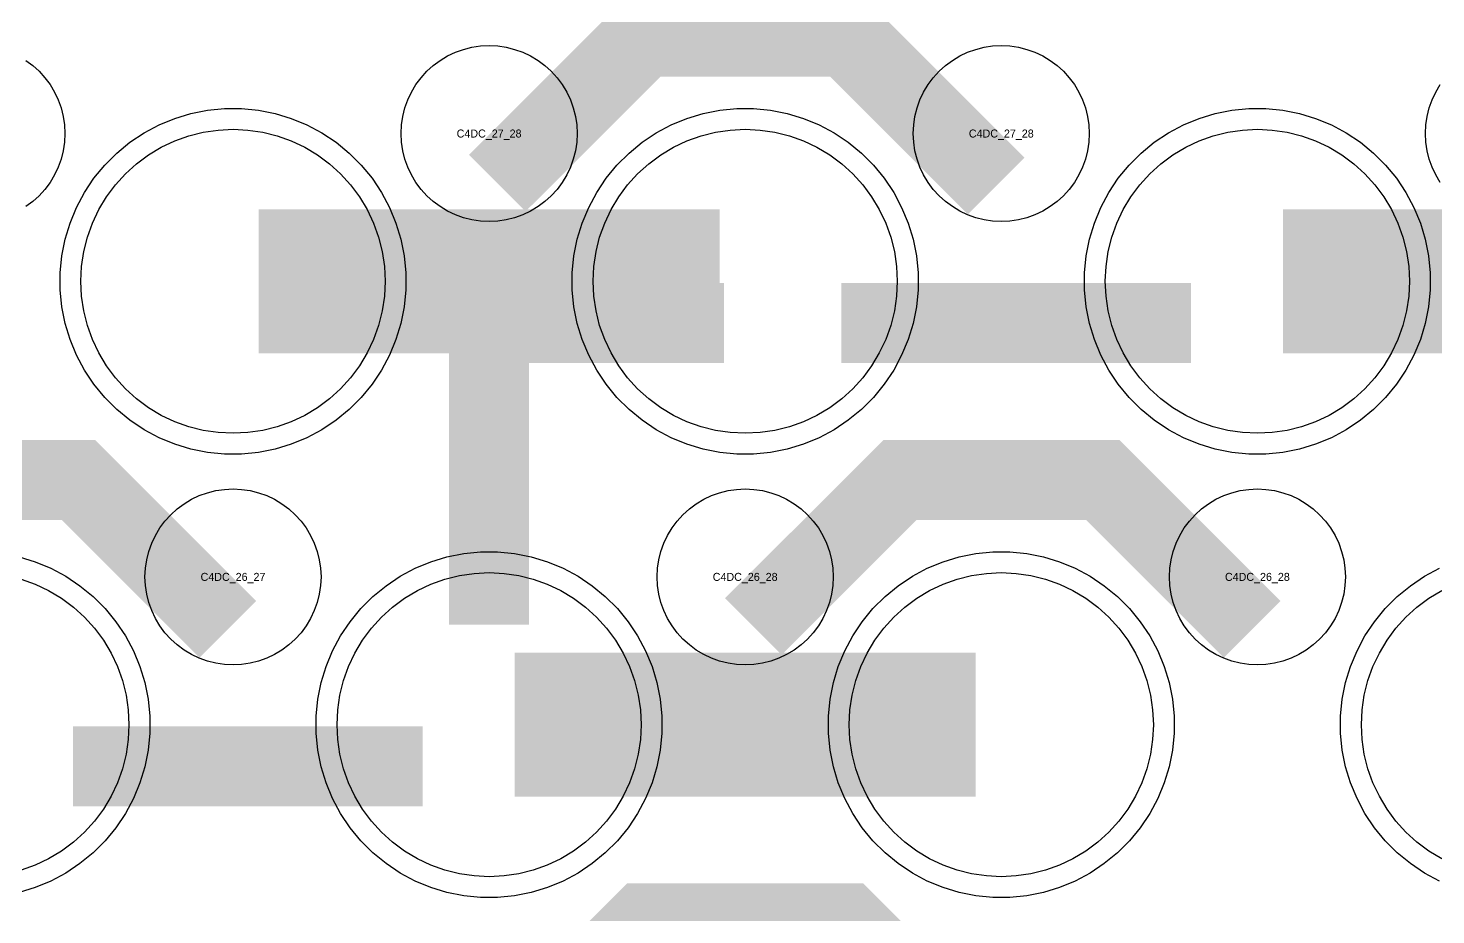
# Model space of a CAD drawing. Extents: x -11880 to 11880, y -14992 to 14992.
# Drawn here: x -3184 to -2744.2, y -11296.3 to -11019.2 of the extents above; entities that cross this region are included whole.
import ezdxf
from ezdxf.enums import TextEntityAlignment as Align

# ---------------------------------------------------------------- set-up
doc = ezdxf.new("R2010")
doc.units = 0
doc.header["$MEASUREMENT"] = 0
for name, color, linetype in [('GDS_775_DT_237', 138, 'CONTINUOUS'), ('RDL1_FS', 34, 'CONTINUOUS'), ('RDL_BS', 160, 'CONTINUOUS')]:
    doc.layers.add(name, color=color, linetype=linetype)

msp = doc.modelspace()

# ---------------------------------------------------------------- linework, layer by layer
at = {"layer": 'RDL1_FS'}
for points in [[(-3120, -11145.844), (-3124.657, -11145.615), (-3129.268, -11144.931), (-3133.791, -11143.799), (-3138.181, -11142.227), (-3142.395, -11140.235), (-3146.395, -11137.837), (-3150.14, -11135.059), (-3153.594, -11131.929), (-3156.724, -11128.475), (-3159.502, -11124.73), (-3161.9, -11120.73), (-3163.892, -11116.516), (-3165.464, -11112.126), (-3166.596, -11107.603), (-3167.28, -11102.992), (-3167.509, -11098.335), (-3167.28, -11093.678), (-3166.596, -11089.067), (-3165.464, -11084.544), (-3163.892, -11080.154), (-3161.9, -11075.94), (-3159.502, -11071.94), (-3156.724, -11068.195), (-3153.594, -11064.741), (-3150.14, -11061.611), (-3146.395, -11058.833), (-3142.395, -11056.435), (-3138.181, -11054.443), (-3133.791, -11052.871), (-3129.268, -11051.739), (-3124.657, -11051.055), (-3120, -11050.826), (-3115.343, -11051.055), (-3110.732, -11051.739), (-3106.209, -11052.871), (-3101.819, -11054.443), (-3097.605, -11056.435), (-3093.605, -11058.833), (-3089.86, -11061.611), (-3086.406, -11064.741), (-3083.276, -11068.195), (-3080.498, -11071.94), (-3078.1, -11075.94), (-3076.108, -11080.154), (-3074.536, -11084.544), (-3073.404, -11089.067), (-3072.72, -11093.678), (-3072.491, -11098.335), (-3072.72, -11102.992), (-3073.404, -11107.603), (-3074.536, -11112.126), (-3076.108, -11116.516), (-3078.1, -11120.73), (-3080.498, -11124.73), (-3083.276, -11128.475), (-3086.406, -11131.929), (-3089.86, -11135.059), (-3093.605, -11137.837), (-3097.605, -11140.235), (-3101.819, -11142.227), (-3106.209, -11143.799), (-3110.732, -11144.931), (-3115.343, -11145.615)], [(-2960, -11145.844), (-2964.657, -11145.615), (-2969.268, -11144.931), (-2973.791, -11143.799), (-2978.181, -11142.227), (-2982.395, -11140.235), (-2986.395, -11137.837), (-2990.14, -11135.059), (-2993.594, -11131.929), (-2996.724, -11128.475), (-2999.502, -11124.73), (-3001.9, -11120.73), (-3003.892, -11116.516), (-3005.464, -11112.126), (-3006.596, -11107.603), (-3007.28, -11102.992), (-3007.509, -11098.335), (-3007.28, -11093.678), (-3006.596, -11089.067), (-3005.464, -11084.544), (-3003.892, -11080.154), (-3001.9, -11075.94), (-2999.502, -11071.94), (-2996.724, -11068.195), (-2993.594, -11064.741), (-2990.14, -11061.611), (-2986.395, -11058.833), (-2982.395, -11056.435), (-2978.181, -11054.443), (-2973.791, -11052.871), (-2969.268, -11051.739), (-2964.657, -11051.055), (-2960, -11050.826), (-2955.343, -11051.055), (-2950.732, -11051.739), (-2946.209, -11052.871), (-2941.819, -11054.443), (-2937.605, -11056.435), (-2933.605, -11058.833), (-2929.86, -11061.611), (-2926.406, -11064.741), (-2923.276, -11068.195), (-2920.498, -11071.94), (-2918.1, -11075.94), (-2916.108, -11080.154), (-2914.536, -11084.544), (-2913.404, -11089.067), (-2912.72, -11093.678), (-2912.491, -11098.335), (-2912.72, -11102.992), (-2913.404, -11107.603), (-2914.536, -11112.126), (-2916.108, -11116.516), (-2918.1, -11120.73), (-2920.498, -11124.73), (-2923.276, -11128.475), (-2926.406, -11131.929), (-2929.86, -11135.059), (-2933.605, -11137.837), (-2937.605, -11140.235), (-2941.819, -11142.227), (-2946.209, -11143.799), (-2950.732, -11144.931), (-2955.343, -11145.615)], [(-2800, -11145.844), (-2804.657, -11145.615), (-2809.268, -11144.931), (-2813.791, -11143.799), (-2818.181, -11142.227), (-2822.395, -11140.235), (-2826.395, -11137.837), (-2830.14, -11135.059), (-2833.594, -11131.929), (-2836.724, -11128.475), (-2839.502, -11124.73), (-2841.9, -11120.73), (-2843.892, -11116.516), (-2845.464, -11112.126), (-2846.596, -11107.603), (-2847.28, -11102.992), (-2847.509, -11098.335), (-2847.28, -11093.678), (-2846.596, -11089.067), (-2845.464, -11084.544), (-2843.892, -11080.154), (-2841.9, -11075.94), (-2839.502, -11071.94), (-2836.724, -11068.195), (-2833.594, -11064.741), (-2830.14, -11061.611), (-2826.395, -11058.833), (-2822.395, -11056.435), (-2818.181, -11054.443), (-2813.791, -11052.871), (-2809.268, -11051.739), (-2804.657, -11051.055), (-2800, -11050.826), (-2795.343, -11051.055), (-2790.732, -11051.739), (-2786.209, -11052.871), (-2781.819, -11054.443), (-2777.605, -11056.435), (-2773.605, -11058.833), (-2769.86, -11061.611), (-2766.406, -11064.741), (-2763.276, -11068.195), (-2760.498, -11071.94), (-2758.1, -11075.94), (-2756.108, -11080.154), (-2754.536, -11084.544), (-2753.404, -11089.067), (-2752.72, -11093.678), (-2752.491, -11098.335), (-2752.72, -11102.992), (-2753.404, -11107.603), (-2754.536, -11112.126), (-2756.108, -11116.516), (-2758.1, -11120.73), (-2760.498, -11124.73), (-2763.276, -11128.475), (-2766.406, -11131.929), (-2769.86, -11135.059), (-2773.605, -11137.837), (-2777.605, -11140.235), (-2781.819, -11142.227), (-2786.209, -11143.799), (-2790.732, -11144.931), (-2795.343, -11145.615)], [(-3040, -11284.409), (-3044.657, -11284.18), (-3049.268, -11283.496), (-3053.791, -11282.364), (-3058.181, -11280.792), (-3062.395, -11278.8), (-3066.395, -11276.402), (-3070.14, -11273.624), (-3073.594, -11270.494), (-3076.724, -11267.04), (-3079.502, -11263.295), (-3081.9, -11259.295), (-3083.892, -11255.081), (-3085.464, -11250.691), (-3086.596, -11246.168), (-3087.28, -11241.557), (-3087.509, -11236.9), (-3087.28, -11232.243), (-3086.596, -11227.632), (-3085.464, -11223.109), (-3083.892, -11218.719), (-3081.9, -11214.505), (-3079.502, -11210.505), (-3076.724, -11206.76), (-3073.594, -11203.306), (-3070.14, -11200.176), (-3066.395, -11197.398), (-3062.395, -11195), (-3058.181, -11193.008), (-3053.791, -11191.436), (-3049.268, -11190.304), (-3044.657, -11189.62), (-3040, -11189.391), (-3035.343, -11189.62), (-3030.732, -11190.304), (-3026.209, -11191.436), (-3021.819, -11193.008), (-3017.605, -11195), (-3013.605, -11197.398), (-3009.86, -11200.176), (-3006.406, -11203.306), (-3003.276, -11206.76), (-3000.498, -11210.505), (-2998.1, -11214.505), (-2996.108, -11218.719), (-2994.536, -11223.109), (-2993.404, -11227.632), (-2992.72, -11232.243), (-2992.491, -11236.9), (-2992.72, -11241.557), (-2993.404, -11246.168), (-2994.536, -11250.691), (-2996.108, -11255.081), (-2998.1, -11259.295), (-3000.498, -11263.295), (-3003.276, -11267.04), (-3006.406, -11270.494), (-3009.86, -11273.624), (-3013.605, -11276.402), (-3017.605, -11278.8), (-3021.819, -11280.792), (-3026.209, -11282.364), (-3030.732, -11283.496), (-3035.343, -11284.18)], [(-2880, -11284.409), (-2884.657, -11284.18), (-2889.268, -11283.496), (-2893.791, -11282.364), (-2898.181, -11280.792), (-2902.395, -11278.8), (-2906.395, -11276.402), (-2910.14, -11273.624), (-2913.594, -11270.494), (-2916.724, -11267.04), (-2919.502, -11263.295), (-2921.9, -11259.295), (-2923.892, -11255.081), (-2925.464, -11250.691), (-2926.596, -11246.168), (-2927.28, -11241.557), (-2927.509, -11236.9), (-2927.28, -11232.243), (-2926.596, -11227.632), (-2925.464, -11223.109), (-2923.892, -11218.719), (-2921.9, -11214.505), (-2919.502, -11210.505), (-2916.724, -11206.76), (-2913.594, -11203.306), (-2910.14, -11200.176), (-2906.395, -11197.398), (-2902.395, -11195), (-2898.181, -11193.008), (-2893.791, -11191.436), (-2889.268, -11190.304), (-2884.657, -11189.62), (-2880, -11189.391), (-2875.343, -11189.62), (-2870.732, -11190.304), (-2866.209, -11191.436), (-2861.819, -11193.008), (-2857.605, -11195), (-2853.605, -11197.398), (-2849.86, -11200.176), (-2846.406, -11203.306), (-2843.276, -11206.76), (-2840.498, -11210.505), (-2838.1, -11214.505), (-2836.108, -11218.719), (-2834.536, -11223.109), (-2833.404, -11227.632), (-2832.72, -11232.243), (-2832.491, -11236.9), (-2832.72, -11241.557), (-2833.404, -11246.168), (-2834.536, -11250.691), (-2836.108, -11255.081), (-2838.1, -11259.295), (-2840.498, -11263.295), (-2843.276, -11267.04), (-2846.406, -11270.494), (-2849.86, -11273.624), (-2853.605, -11276.402), (-2857.605, -11278.8), (-2861.819, -11280.792), (-2866.209, -11282.364), (-2870.732, -11283.496), (-2875.343, -11284.18)]]:
    msp.add_lwpolyline(points, close=True, dxfattribs=at)
for points in [[(-3111.998, -11098.335, 45, 45, 0), (-3039.998, -11098.335, 45, 45, 0)], [(-3039.998, -11098.335, 45, 45, 0), (-2967.998, -11098.335, 45, 45, 0)], [(-2791.998, -11098.335, 45, 45, 0), (-2719.998, -11098.335, 45, 45, 0)], [(-3031.998, -11236.9, 45, 45, 0), (-2959.998, -11236.9, 45, 45, 0)], [(-2959.998, -11236.9, 45, 45, 0), (-2887.998, -11236.9, 45, 45, 0)]]:
    msp.add_lwpolyline(points, format="xyseb", dxfattribs=at)
for points in [[(-3186.209, -11191.436), (-3181.819, -11193.008), (-3177.605, -11195), (-3173.605, -11197.398), (-3169.86, -11200.176), (-3166.406, -11203.306), (-3163.276, -11206.76), (-3160.498, -11210.505), (-3158.1, -11214.505), (-3156.108, -11218.719), (-3154.536, -11223.109), (-3153.404, -11227.632), (-3152.72, -11232.243), (-3152.491, -11236.9), (-3152.72, -11241.557), (-3153.404, -11246.168), (-3154.536, -11250.691), (-3156.108, -11255.081), (-3158.1, -11259.295), (-3160.498, -11263.295), (-3163.276, -11267.04), (-3166.406, -11270.494), (-3169.86, -11273.624), (-3173.605, -11276.402), (-3177.605, -11278.8), (-3181.819, -11280.792), (-3186.209, -11282.364)], [(-2742.395, -11278.8), (-2746.395, -11276.402), (-2750.14, -11273.624), (-2753.594, -11270.494), (-2756.724, -11267.04), (-2759.502, -11263.295), (-2761.9, -11259.295), (-2763.892, -11255.081), (-2765.464, -11250.691), (-2766.596, -11246.168), (-2767.28, -11241.557), (-2767.509, -11236.9), (-2767.28, -11232.243), (-2766.596, -11227.632), (-2765.464, -11223.109), (-2763.892, -11218.719), (-2761.9, -11214.505), (-2759.502, -11210.505), (-2756.724, -11206.76), (-2753.594, -11203.306), (-2750.14, -11200.176), (-2746.395, -11197.398), (-2742.395, -11195)]]:
    msp.add_lwpolyline(points, dxfattribs=at)
at = {"layer": 'RDL_BS'}
for points in [[(-3037.438, -11067.649, 25, 25, 0), (-2991.623, -11021.834, 25, 25, 0), (-2958.07, -11021.834, 25, 25, 0)], [(-2881.599, -11068.548, 25, 25, 0), (-2928.313, -11021.834, 25, 25, 0), (-2958.071, -11021.834, 25, 25, 0)], [(-3040, -11205.625, 25, 25, 0), (-3040, -11098.848, 25, 25, 0)], [(-3052.5, -11111.348, 25, 25, 0), (-2966.667, -11111.348, 25, 25, 0)], [(-3012.944, -11111.348, 25, 25, 0), (-2971.74, -11111.348, 25, 25, 0)], [(-2929.984, -11111.348, 25, 25, 0), (-2820.719, -11111.348, 25, 25, 0)], [(-3040, -11129.317, 25, 25, 0), (-3040, -11174.937, 25, 25, 0)], [(-3121.599, -11207.113, 25, 25, 0), (-3168.313, -11160.399, 25, 25, 0), (-3198.071, -11160.399, 25, 25, 0)], [(-2957.438, -11206.214, 25, 25, 0), (-2911.623, -11160.399, 25, 25, 0), (-2878.07, -11160.399, 25, 25, 0)], [(-2801.599, -11207.113, 25, 25, 0), (-2848.313, -11160.399, 25, 25, 0), (-2878.071, -11160.399, 25, 25, 0)], [(-3169.984, -11249.913, 25, 25, 0), (-3060.719, -11249.913, 25, 25, 0)], [(-3037.438, -11344.774, 25, 25, 0), (-2991.623, -11298.959, 25, 25, 0), (-2958.07, -11298.959, 25, 25, 0)], [(-2881.599, -11345.673, 25, 25, 0), (-2928.313, -11298.959, 25, 25, 0), (-2958.071, -11298.959, 25, 25, 0)]]:
    msp.add_lwpolyline(points, format="xyseb", dxfattribs=at)
for points in [[(-3040, -11079.641), (-3042.693, -11079.509), (-3045.365, -11079.113), (-3047.984, -11078.456), (-3050.519, -11077.549), (-3052.956, -11076.397), (-3055.28, -11075.004), (-3057.443, -11073.401), (-3059.442, -11071.589), (-3061.254, -11069.59), (-3062.857, -11067.427), (-3064.25, -11065.103), (-3065.402, -11062.666), (-3066.309, -11060.131), (-3066.966, -11057.512), (-3067.362, -11054.84), (-3067.494, -11052.147), (-3067.362, -11049.454), (-3066.966, -11046.782), (-3066.309, -11044.163), (-3065.402, -11041.628), (-3064.25, -11039.191), (-3062.857, -11036.867), (-3061.254, -11034.704), (-3059.442, -11032.705), (-3057.443, -11030.893), (-3055.28, -11029.29), (-3052.956, -11027.897), (-3050.519, -11026.745), (-3047.984, -11025.838), (-3045.365, -11025.181), (-3042.693, -11024.785), (-3040, -11024.653), (-3037.307, -11024.785), (-3034.635, -11025.181), (-3032.016, -11025.838), (-3029.481, -11026.745), (-3027.044, -11027.897), (-3024.72, -11029.29), (-3022.557, -11030.893), (-3020.558, -11032.705), (-3018.746, -11034.704), (-3017.143, -11036.867), (-3015.75, -11039.191), (-3014.598, -11041.628), (-3013.691, -11044.163), (-3013.034, -11046.782), (-3012.638, -11049.454), (-3012.506, -11052.147), (-3012.638, -11054.84), (-3013.034, -11057.512), (-3013.691, -11060.131), (-3014.598, -11062.666), (-3015.75, -11065.103), (-3017.143, -11067.427), (-3018.746, -11069.59), (-3020.558, -11071.589), (-3022.557, -11073.401), (-3024.72, -11075.004), (-3027.044, -11076.397), (-3029.481, -11077.549), (-3032.016, -11078.456), (-3034.635, -11079.113), (-3037.307, -11079.509)], [(-2880, -11079.641), (-2882.693, -11079.509), (-2885.365, -11079.113), (-2887.984, -11078.456), (-2890.519, -11077.549), (-2892.956, -11076.397), (-2895.28, -11075.004), (-2897.443, -11073.401), (-2899.442, -11071.589), (-2901.254, -11069.59), (-2902.857, -11067.427), (-2904.25, -11065.103), (-2905.402, -11062.666), (-2906.309, -11060.131), (-2906.966, -11057.512), (-2907.362, -11054.84), (-2907.494, -11052.147), (-2907.362, -11049.454), (-2906.966, -11046.782), (-2906.309, -11044.163), (-2905.402, -11041.628), (-2904.25, -11039.191), (-2902.857, -11036.867), (-2901.254, -11034.704), (-2899.442, -11032.705), (-2897.443, -11030.893), (-2895.28, -11029.29), (-2892.956, -11027.897), (-2890.519, -11026.745), (-2887.984, -11025.838), (-2885.365, -11025.181), (-2882.693, -11024.785), (-2880, -11024.653), (-2877.307, -11024.785), (-2874.635, -11025.181), (-2872.016, -11025.838), (-2869.481, -11026.745), (-2867.044, -11027.897), (-2864.72, -11029.29), (-2862.557, -11030.893), (-2860.558, -11032.705), (-2858.746, -11034.704), (-2857.143, -11036.867), (-2855.75, -11039.191), (-2854.598, -11041.628), (-2853.691, -11044.163), (-2853.034, -11046.782), (-2852.638, -11049.454), (-2852.506, -11052.147), (-2852.638, -11054.84), (-2853.034, -11057.512), (-2853.691, -11060.131), (-2854.598, -11062.666), (-2855.75, -11065.103), (-2857.143, -11067.427), (-2858.746, -11069.59), (-2860.558, -11071.589), (-2862.557, -11073.401), (-2864.72, -11075.004), (-2867.044, -11076.397), (-2869.481, -11077.549), (-2872.016, -11078.456), (-2874.635, -11079.113), (-2877.307, -11079.509)], [(-3122.644, -11152.335), (-3127.938, -11151.818), (-3133.165, -11150.772), (-3138.205, -11149.241), (-3143.115, -11147.21), (-3147.777, -11144.718), (-3152.191, -11141.771), (-3156.292, -11138.409), (-3160.074, -11134.627), (-3163.436, -11130.526), (-3166.383, -11126.112), (-3168.875, -11121.45), (-3170.906, -11116.54), (-3172.437, -11111.5), (-3173.483, -11106.273), (-3174, -11100.979), (-3174, -11095.691), (-3173.483, -11090.397), (-3172.437, -11085.17), (-3170.906, -11080.13), (-3168.875, -11075.22), (-3166.383, -11070.558), (-3163.436, -11066.144), (-3160.074, -11062.043), (-3156.292, -11058.261), (-3152.191, -11054.899), (-3147.777, -11051.952), (-3143.115, -11049.46), (-3138.205, -11047.429), (-3133.165, -11045.898), (-3127.938, -11044.852), (-3122.644, -11044.335), (-3117.356, -11044.335), (-3112.062, -11044.852), (-3106.835, -11045.898), (-3101.795, -11047.429), (-3096.885, -11049.46), (-3092.223, -11051.952), (-3087.809, -11054.899), (-3083.708, -11058.261), (-3079.926, -11062.043), (-3076.564, -11066.144), (-3073.617, -11070.558), (-3071.125, -11075.22), (-3069.094, -11080.13), (-3067.563, -11085.17), (-3066.517, -11090.397), (-3066, -11095.691), (-3066, -11100.979), (-3066.517, -11106.273), (-3067.563, -11111.5), (-3069.094, -11116.54), (-3071.125, -11121.45), (-3073.617, -11126.112), (-3076.564, -11130.526), (-3079.926, -11134.627), (-3083.708, -11138.409), (-3087.809, -11141.771), (-3092.223, -11144.718), (-3096.885, -11147.21), (-3101.795, -11149.241), (-3106.835, -11150.772), (-3112.062, -11151.818), (-3117.356, -11152.335)], [(-2962.644, -11152.335), (-2967.938, -11151.818), (-2973.165, -11150.772), (-2978.205, -11149.241), (-2983.115, -11147.21), (-2987.777, -11144.718), (-2992.191, -11141.771), (-2996.292, -11138.409), (-3000.074, -11134.627), (-3003.436, -11130.526), (-3006.383, -11126.112), (-3008.875, -11121.45), (-3010.906, -11116.54), (-3012.437, -11111.5), (-3013.483, -11106.273), (-3014, -11100.979), (-3014, -11095.691), (-3013.483, -11090.397), (-3012.437, -11085.17), (-3010.906, -11080.13), (-3008.875, -11075.22), (-3006.383, -11070.558), (-3003.436, -11066.144), (-3000.074, -11062.043), (-2996.292, -11058.261), (-2992.191, -11054.899), (-2987.777, -11051.952), (-2983.115, -11049.46), (-2978.205, -11047.429), (-2973.165, -11045.898), (-2967.938, -11044.852), (-2962.644, -11044.335), (-2957.356, -11044.335), (-2952.062, -11044.852), (-2946.835, -11045.898), (-2941.795, -11047.429), (-2936.885, -11049.46), (-2932.223, -11051.952), (-2927.809, -11054.899), (-2923.708, -11058.261), (-2919.926, -11062.043), (-2916.564, -11066.144), (-2913.617, -11070.558), (-2911.125, -11075.22), (-2909.094, -11080.13), (-2907.563, -11085.17), (-2906.517, -11090.397), (-2906, -11095.691), (-2906, -11100.979), (-2906.517, -11106.273), (-2907.563, -11111.5), (-2909.094, -11116.54), (-2911.125, -11121.45), (-2913.617, -11126.112), (-2916.564, -11130.526), (-2919.926, -11134.627), (-2923.708, -11138.409), (-2927.809, -11141.771), (-2932.223, -11144.718), (-2936.885, -11147.21), (-2941.795, -11149.241), (-2946.835, -11150.772), (-2952.062, -11151.818), (-2957.356, -11152.335)], [(-2802.644, -11152.335), (-2807.938, -11151.818), (-2813.165, -11150.772), (-2818.205, -11149.241), (-2823.115, -11147.21), (-2827.777, -11144.718), (-2832.191, -11141.771), (-2836.292, -11138.409), (-2840.074, -11134.627), (-2843.436, -11130.526), (-2846.383, -11126.112), (-2848.875, -11121.45), (-2850.906, -11116.54), (-2852.437, -11111.5), (-2853.483, -11106.273), (-2854, -11100.979), (-2854, -11095.691), (-2853.483, -11090.397), (-2852.437, -11085.17), (-2850.906, -11080.13), (-2848.875, -11075.22), (-2846.383, -11070.558), (-2843.436, -11066.144), (-2840.074, -11062.043), (-2836.292, -11058.261), (-2832.191, -11054.899), (-2827.777, -11051.952), (-2823.115, -11049.46), (-2818.205, -11047.429), (-2813.165, -11045.898), (-2807.938, -11044.852), (-2802.644, -11044.335), (-2797.356, -11044.335), (-2792.062, -11044.852), (-2786.835, -11045.898), (-2781.795, -11047.429), (-2776.885, -11049.46), (-2772.223, -11051.952), (-2767.809, -11054.899), (-2763.708, -11058.261), (-2759.926, -11062.043), (-2756.564, -11066.144), (-2753.617, -11070.558), (-2751.125, -11075.22), (-2749.094, -11080.13), (-2747.563, -11085.17), (-2746.517, -11090.397), (-2746, -11095.691), (-2746, -11100.979), (-2746.517, -11106.273), (-2747.563, -11111.5), (-2749.094, -11116.54), (-2751.125, -11121.45), (-2753.617, -11126.112), (-2756.564, -11130.526), (-2759.926, -11134.627), (-2763.708, -11138.409), (-2767.809, -11141.771), (-2772.223, -11144.718), (-2776.885, -11147.21), (-2781.795, -11149.241), (-2786.835, -11150.772), (-2792.062, -11151.818), (-2797.356, -11152.335)], [(-3120, -11218.206), (-3122.693, -11218.074), (-3125.365, -11217.678), (-3127.984, -11217.021), (-3130.519, -11216.114), (-3132.956, -11214.962), (-3135.28, -11213.569), (-3137.443, -11211.966), (-3139.442, -11210.154), (-3141.254, -11208.155), (-3142.857, -11205.992), (-3144.25, -11203.668), (-3145.402, -11201.231), (-3146.309, -11198.696), (-3146.966, -11196.077), (-3147.362, -11193.405), (-3147.494, -11190.712), (-3147.362, -11188.019), (-3146.966, -11185.347), (-3146.309, -11182.728), (-3145.402, -11180.193), (-3144.25, -11177.756), (-3142.857, -11175.432), (-3141.254, -11173.269), (-3139.442, -11171.27), (-3137.443, -11169.458), (-3135.28, -11167.855), (-3132.956, -11166.462), (-3130.519, -11165.31), (-3127.984, -11164.403), (-3125.365, -11163.746), (-3122.693, -11163.35), (-3120, -11163.218), (-3117.307, -11163.35), (-3114.635, -11163.746), (-3112.016, -11164.403), (-3109.481, -11165.31), (-3107.044, -11166.462), (-3104.72, -11167.855), (-3102.557, -11169.458), (-3100.558, -11171.27), (-3098.746, -11173.269), (-3097.143, -11175.432), (-3095.75, -11177.756), (-3094.598, -11180.193), (-3093.691, -11182.728), (-3093.034, -11185.347), (-3092.638, -11188.019), (-3092.506, -11190.712), (-3092.638, -11193.405), (-3093.034, -11196.077), (-3093.691, -11198.696), (-3094.598, -11201.231), (-3095.75, -11203.668), (-3097.143, -11205.992), (-3098.746, -11208.155), (-3100.558, -11210.154), (-3102.557, -11211.966), (-3104.72, -11213.569), (-3107.044, -11214.962), (-3109.481, -11216.114), (-3112.016, -11217.021), (-3114.635, -11217.678), (-3117.307, -11218.074)], [(-2960, -11218.206), (-2962.693, -11218.074), (-2965.365, -11217.678), (-2967.984, -11217.021), (-2970.519, -11216.114), (-2972.956, -11214.962), (-2975.28, -11213.569), (-2977.443, -11211.966), (-2979.442, -11210.154), (-2981.254, -11208.155), (-2982.857, -11205.992), (-2984.25, -11203.668), (-2985.402, -11201.231), (-2986.309, -11198.696), (-2986.966, -11196.077), (-2987.362, -11193.405), (-2987.494, -11190.712), (-2987.362, -11188.019), (-2986.966, -11185.347), (-2986.309, -11182.728), (-2985.402, -11180.193), (-2984.25, -11177.756), (-2982.857, -11175.432), (-2981.254, -11173.269), (-2979.442, -11171.27), (-2977.443, -11169.458), (-2975.28, -11167.855), (-2972.956, -11166.462), (-2970.519, -11165.31), (-2967.984, -11164.403), (-2965.365, -11163.746), (-2962.693, -11163.35), (-2960, -11163.218), (-2957.307, -11163.35), (-2954.635, -11163.746), (-2952.016, -11164.403), (-2949.481, -11165.31), (-2947.044, -11166.462), (-2944.72, -11167.855), (-2942.557, -11169.458), (-2940.558, -11171.27), (-2938.746, -11173.269), (-2937.143, -11175.432), (-2935.75, -11177.756), (-2934.598, -11180.193), (-2933.691, -11182.728), (-2933.034, -11185.347), (-2932.638, -11188.019), (-2932.506, -11190.712), (-2932.638, -11193.405), (-2933.034, -11196.077), (-2933.691, -11198.696), (-2934.598, -11201.231), (-2935.75, -11203.668), (-2937.143, -11205.992), (-2938.746, -11208.155), (-2940.558, -11210.154), (-2942.557, -11211.966), (-2944.72, -11213.569), (-2947.044, -11214.962), (-2949.481, -11216.114), (-2952.016, -11217.021), (-2954.635, -11217.678), (-2957.307, -11218.074)], [(-2800, -11218.206), (-2802.693, -11218.074), (-2805.365, -11217.678), (-2807.984, -11217.021), (-2810.519, -11216.114), (-2812.956, -11214.962), (-2815.28, -11213.569), (-2817.443, -11211.966), (-2819.442, -11210.154), (-2821.254, -11208.155), (-2822.857, -11205.992), (-2824.25, -11203.668), (-2825.402, -11201.231), (-2826.309, -11198.696), (-2826.966, -11196.077), (-2827.362, -11193.405), (-2827.494, -11190.712), (-2827.362, -11188.019), (-2826.966, -11185.347), (-2826.309, -11182.728), (-2825.402, -11180.193), (-2824.25, -11177.756), (-2822.857, -11175.432), (-2821.254, -11173.269), (-2819.442, -11171.27), (-2817.443, -11169.458), (-2815.28, -11167.855), (-2812.956, -11166.462), (-2810.519, -11165.31), (-2807.984, -11164.403), (-2805.365, -11163.746), (-2802.693, -11163.35), (-2800, -11163.218), (-2797.307, -11163.35), (-2794.635, -11163.746), (-2792.016, -11164.403), (-2789.481, -11165.31), (-2787.044, -11166.462), (-2784.72, -11167.855), (-2782.557, -11169.458), (-2780.558, -11171.27), (-2778.746, -11173.269), (-2777.143, -11175.432), (-2775.75, -11177.756), (-2774.598, -11180.193), (-2773.691, -11182.728), (-2773.034, -11185.347), (-2772.638, -11188.019), (-2772.506, -11190.712), (-2772.638, -11193.405), (-2773.034, -11196.077), (-2773.691, -11198.696), (-2774.598, -11201.231), (-2775.75, -11203.668), (-2777.143, -11205.992), (-2778.746, -11208.155), (-2780.558, -11210.154), (-2782.557, -11211.966), (-2784.72, -11213.569), (-2787.044, -11214.962), (-2789.481, -11216.114), (-2792.016, -11217.021), (-2794.635, -11217.678), (-2797.307, -11218.074)], [(-3042.644, -11290.9), (-3047.938, -11290.383), (-3053.165, -11289.337), (-3058.205, -11287.806), (-3063.115, -11285.775), (-3067.777, -11283.283), (-3072.191, -11280.336), (-3076.292, -11276.974), (-3080.074, -11273.192), (-3083.436, -11269.091), (-3086.383, -11264.677), (-3088.875, -11260.015), (-3090.906, -11255.105), (-3092.437, -11250.065), (-3093.483, -11244.838), (-3094, -11239.544), (-3094, -11234.256), (-3093.483, -11228.962), (-3092.437, -11223.735), (-3090.906, -11218.695), (-3088.875, -11213.785), (-3086.383, -11209.123), (-3083.436, -11204.709), (-3080.074, -11200.608), (-3076.292, -11196.826), (-3072.191, -11193.464), (-3067.777, -11190.517), (-3063.115, -11188.025), (-3058.205, -11185.994), (-3053.165, -11184.463), (-3047.938, -11183.417), (-3042.644, -11182.9), (-3037.356, -11182.9), (-3032.062, -11183.417), (-3026.835, -11184.463), (-3021.795, -11185.994), (-3016.885, -11188.025), (-3012.223, -11190.517), (-3007.809, -11193.464), (-3003.708, -11196.826), (-2999.926, -11200.608), (-2996.564, -11204.709), (-2993.617, -11209.123), (-2991.125, -11213.785), (-2989.094, -11218.695), (-2987.563, -11223.735), (-2986.517, -11228.962), (-2986, -11234.256), (-2986, -11239.544), (-2986.517, -11244.838), (-2987.563, -11250.065), (-2989.094, -11255.105), (-2991.125, -11260.015), (-2993.617, -11264.677), (-2996.564, -11269.091), (-2999.926, -11273.192), (-3003.708, -11276.974), (-3007.809, -11280.336), (-3012.223, -11283.283), (-3016.885, -11285.775), (-3021.795, -11287.806), (-3026.835, -11289.337), (-3032.062, -11290.383), (-3037.356, -11290.9)], [(-2882.644, -11290.9), (-2887.938, -11290.383), (-2893.165, -11289.337), (-2898.205, -11287.806), (-2903.115, -11285.775), (-2907.777, -11283.283), (-2912.191, -11280.336), (-2916.292, -11276.974), (-2920.074, -11273.192), (-2923.436, -11269.091), (-2926.383, -11264.677), (-2928.875, -11260.015), (-2930.906, -11255.105), (-2932.437, -11250.065), (-2933.483, -11244.838), (-2934, -11239.544), (-2934, -11234.256), (-2933.483, -11228.962), (-2932.437, -11223.735), (-2930.906, -11218.695), (-2928.875, -11213.785), (-2926.383, -11209.123), (-2923.436, -11204.709), (-2920.074, -11200.608), (-2916.292, -11196.826), (-2912.191, -11193.464), (-2907.777, -11190.517), (-2903.115, -11188.025), (-2898.205, -11185.994), (-2893.165, -11184.463), (-2887.938, -11183.417), (-2882.644, -11182.9), (-2877.356, -11182.9), (-2872.062, -11183.417), (-2866.835, -11184.463), (-2861.795, -11185.994), (-2856.885, -11188.025), (-2852.223, -11190.517), (-2847.809, -11193.464), (-2843.708, -11196.826), (-2839.926, -11200.608), (-2836.564, -11204.709), (-2833.617, -11209.123), (-2831.125, -11213.785), (-2829.094, -11218.695), (-2827.563, -11223.735), (-2826.517, -11228.962), (-2826, -11234.256), (-2826, -11239.544), (-2826.517, -11244.838), (-2827.563, -11250.065), (-2829.094, -11255.105), (-2831.125, -11260.015), (-2833.617, -11264.677), (-2836.564, -11269.091), (-2839.926, -11273.192), (-2843.708, -11276.974), (-2847.809, -11280.336), (-2852.223, -11283.283), (-2856.885, -11285.775), (-2861.795, -11287.806), (-2866.835, -11289.337), (-2872.062, -11290.383), (-2877.356, -11290.9)]]:
    msp.add_lwpolyline(points, close=True, dxfattribs=at)
for points in [[(-3184.72, -11029.29), (-3182.557, -11030.893), (-3180.558, -11032.705), (-3178.746, -11034.704), (-3177.143, -11036.867), (-3175.75, -11039.191), (-3174.598, -11041.628), (-3173.691, -11044.163), (-3173.034, -11046.782), (-3172.638, -11049.454), (-3172.506, -11052.147), (-3172.638, -11054.84), (-3173.034, -11057.512), (-3173.691, -11060.131), (-3174.598, -11062.666), (-3175.75, -11065.103), (-3177.143, -11067.427), (-3178.746, -11069.59), (-3180.558, -11071.589), (-3182.557, -11073.401), (-3184.72, -11075.004)], [(-2742.857, -11067.427), (-2744.25, -11065.103), (-2745.402, -11062.666), (-2746.309, -11060.131), (-2746.966, -11057.512), (-2747.362, -11054.84), (-2747.494, -11052.147), (-2747.362, -11049.454), (-2746.966, -11046.782), (-2746.309, -11044.163), (-2745.402, -11041.628), (-2744.25, -11039.191), (-2742.857, -11036.867)], [(-3186.835, -11184.463), (-3181.795, -11185.994), (-3176.885, -11188.025), (-3172.223, -11190.517), (-3167.809, -11193.464), (-3163.708, -11196.826), (-3159.926, -11200.608), (-3156.564, -11204.709), (-3153.617, -11209.123), (-3151.125, -11213.785), (-3149.094, -11218.695), (-3147.563, -11223.735), (-3146.517, -11228.962), (-3146, -11234.256), (-3146, -11239.544), (-3146.517, -11244.838), (-3147.563, -11250.065), (-3149.094, -11255.105), (-3151.125, -11260.015), (-3153.617, -11264.677), (-3156.564, -11269.091), (-3159.926, -11273.192), (-3163.708, -11276.974), (-3167.809, -11280.336), (-3172.223, -11283.283), (-3176.885, -11285.775), (-3181.795, -11287.806), (-3186.835, -11289.337)], [(-2743.115, -11285.775), (-2747.777, -11283.283), (-2752.191, -11280.336), (-2756.292, -11276.974), (-2760.074, -11273.192), (-2763.436, -11269.091), (-2766.383, -11264.677), (-2768.875, -11260.015), (-2770.906, -11255.105), (-2772.437, -11250.065), (-2773.483, -11244.838), (-2774, -11239.544), (-2774, -11234.256), (-2773.483, -11228.962), (-2772.437, -11223.735), (-2770.906, -11218.695), (-2768.875, -11213.785), (-2766.383, -11209.123), (-2763.436, -11204.709), (-2760.074, -11200.608), (-2756.292, -11196.826), (-2752.191, -11193.464), (-2747.777, -11190.517), (-2743.115, -11188.025)]]:
    msp.add_lwpolyline(points, dxfattribs=at)

# ---------------------------------------------------------------- texts
at = {"layer": 'GDS_775_DT_237'}
for s, p in [('C4DC_27_28', (-3040, -11052.147)), ('C4DC_27_28', (-3040, -11052.147)), ('C4DC_27_28', (-2880, -11052.147)), ('C4DC_27_28', (-2880, -11052.147)), ('C4DC_26_27', (-3120, -11190.712)), ('C4DC_26_27', (-3120, -11190.712)), ('C4DC_26_28', (-2960, -11190.712)), ('C4DC_26_28', (-2960, -11190.712)), ('C4DC_26_28', (-2800, -11190.712)), ('C4DC_26_28', (-2800, -11190.712))]:
    msp.add_text(s, height=2.5, dxfattribs=at).set_placement(p, align=Align.MIDDLE_CENTER)

doc.saveas('drawing.dxf')
